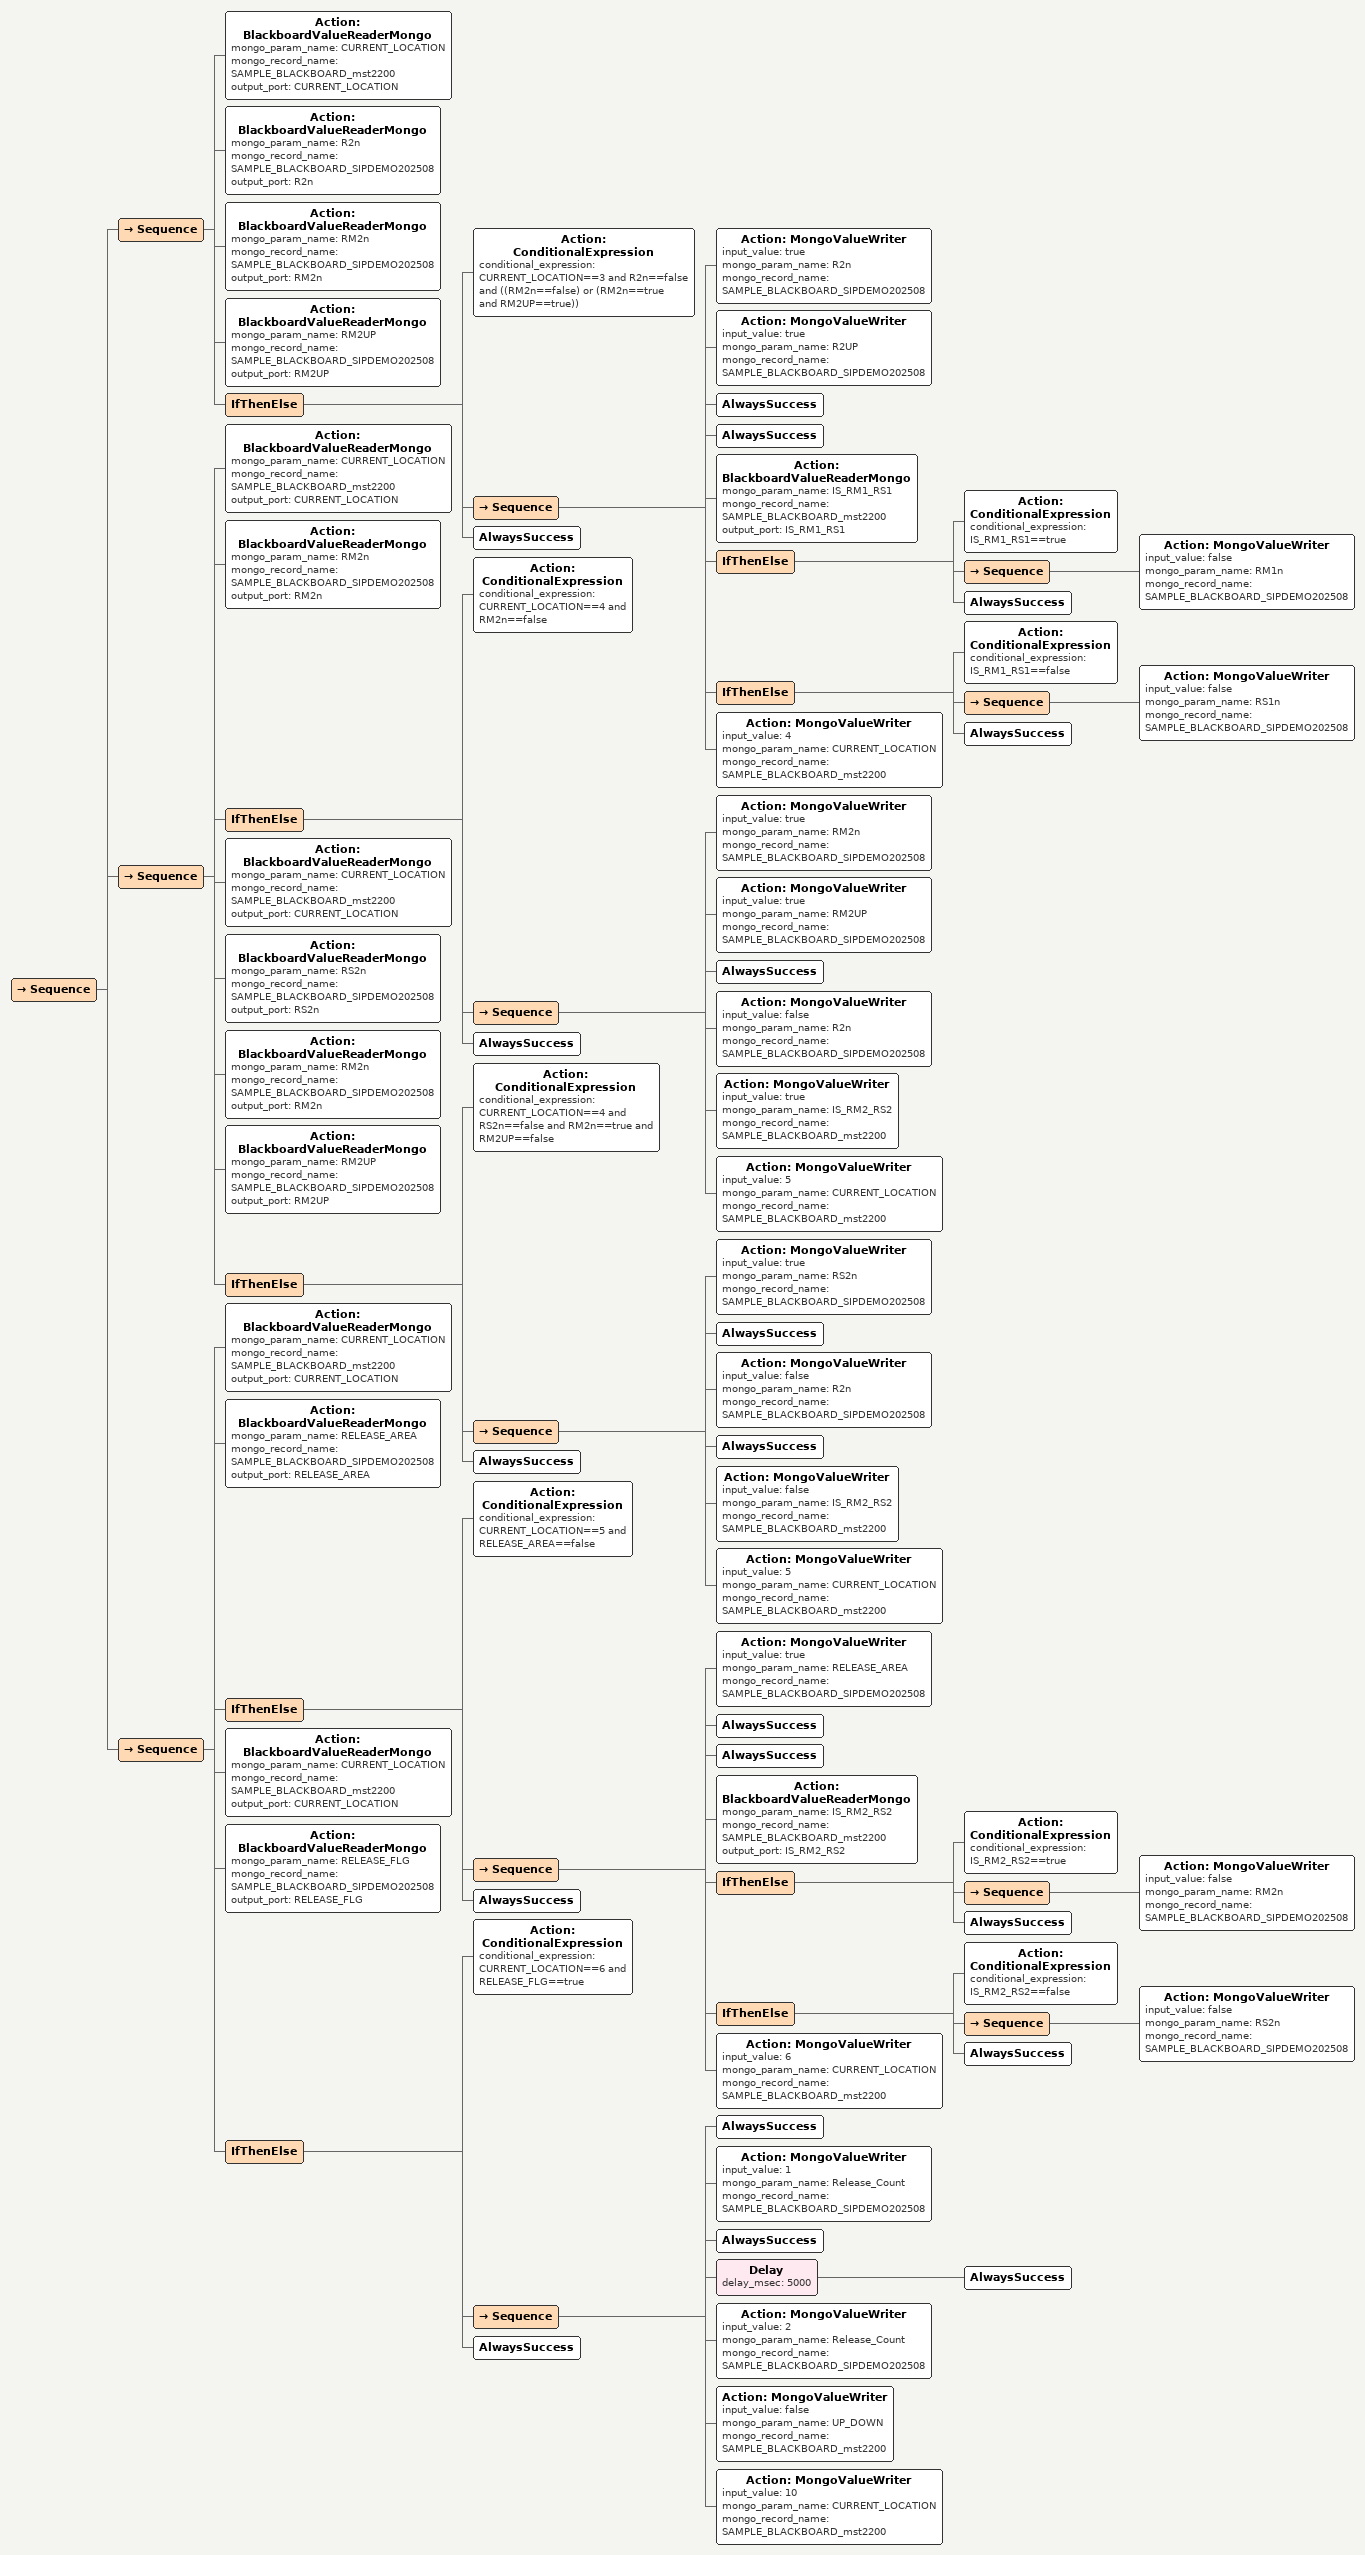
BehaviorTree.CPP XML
<Sequence>
    <Sequence>
        <Action ID="BlackboardValueReaderMongo" mongo_param_name="CURRENT_LOCATION" mongo_record_name="SAMPLE_BLACKBOARD_mst2200" output_port="CURRENT_LOCATION"/>
        <Action ID="BlackboardValueReaderMongo" mongo_param_name="R2n" mongo_record_name="SAMPLE_BLACKBOARD_SIPDEMO202508" output_port="R2n"/>
        <Action ID="BlackboardValueReaderMongo" mongo_param_name="RM2n" mongo_record_name="SAMPLE_BLACKBOARD_SIPDEMO202508" output_port="RM2n"/>
        <Action ID="BlackboardValueReaderMongo" mongo_param_name="RM2UP" mongo_record_name="SAMPLE_BLACKBOARD_SIPDEMO202508" output_port="RM2UP"/>
        <IfThenElse>
            <Action ID="ConditionalExpression" conditional_expression="CURRENT_LOCATION==3 and R2n==false and ((RM2n==false) or (RM2n==true and RM2UP==true))"/>
            <Sequence>
                <Action ID="MongoValueWriter" input_value="true" mongo_param_name="R2n" mongo_record_name="SAMPLE_BLACKBOARD_SIPDEMO202508"/>
                <Action ID="MongoValueWriter" input_value="true" mongo_param_name="R2UP" mongo_record_name="SAMPLE_BLACKBOARD_SIPDEMO202508"/>
        <AlwaysSuccess/>
        <AlwaysSuccess/>
                <Action ID="BlackboardValueReaderMongo" mongo_param_name="IS_RM1_RS1" mongo_record_name="SAMPLE_BLACKBOARD_mst2200" output_port="IS_RM1_RS1"/>
                <IfThenElse>
                    <Action ID="ConditionalExpression" conditional_expression="IS_RM1_RS1==true"/>
                    <Sequence>
                        <Action ID="MongoValueWriter" input_value="false" mongo_param_name="RM1n" mongo_record_name="SAMPLE_BLACKBOARD_SIPDEMO202508"/>
                    </Sequence>
                    <AlwaysSuccess/>
                </IfThenElse>
                <IfThenElse>
                    <Action ID="ConditionalExpression" conditional_expression="IS_RM1_RS1==false"/>
                    <Sequence>
                        <Action ID="MongoValueWriter" input_value="false" mongo_param_name="RS1n" mongo_record_name="SAMPLE_BLACKBOARD_SIPDEMO202508"/>
                    </Sequence>
                    <AlwaysSuccess/>
                </IfThenElse>
                <Action ID="MongoValueWriter" input_value="4" mongo_param_name="CURRENT_LOCATION" mongo_record_name="SAMPLE_BLACKBOARD_mst2200"/>
            </Sequence>
            <AlwaysSuccess/>
        </IfThenElse>
    </Sequence>
    <Sequence>
        <Action ID="BlackboardValueReaderMongo" mongo_param_name="CURRENT_LOCATION" mongo_record_name="SAMPLE_BLACKBOARD_mst2200" output_port="CURRENT_LOCATION"/>
        <Action ID="BlackboardValueReaderMongo" mongo_param_name="RM2n" mongo_record_name="SAMPLE_BLACKBOARD_SIPDEMO202508" output_port="RM2n"/>
        <IfThenElse>
            <Action ID="ConditionalExpression" conditional_expression="CURRENT_LOCATION==4 and RM2n==false"/>
            <Sequence>
                <Action ID="MongoValueWriter" input_value="true" mongo_param_name="RM2n" mongo_record_name="SAMPLE_BLACKBOARD_SIPDEMO202508"/>
                <Action ID="MongoValueWriter" input_value="true" mongo_param_name="RM2UP" mongo_record_name="SAMPLE_BLACKBOARD_SIPDEMO202508"/>
        <AlwaysSuccess/>
                <Action ID="MongoValueWriter" input_value="false" mongo_param_name="R2n" mongo_record_name="SAMPLE_BLACKBOARD_SIPDEMO202508"/>
                <Action ID="MongoValueWriter" input_value="true" mongo_param_name="IS_RM2_RS2" mongo_record_name="SAMPLE_BLACKBOARD_mst2200"/>
                <Action ID="MongoValueWriter" input_value="5" mongo_param_name="CURRENT_LOCATION" mongo_record_name="SAMPLE_BLACKBOARD_mst2200"/>
            </Sequence>
            <AlwaysSuccess/>
        </IfThenElse>
        <Action ID="BlackboardValueReaderMongo" mongo_param_name="CURRENT_LOCATION" mongo_record_name="SAMPLE_BLACKBOARD_mst2200" output_port="CURRENT_LOCATION"/>
        <Action ID="BlackboardValueReaderMongo" mongo_param_name="RS2n" mongo_record_name="SAMPLE_BLACKBOARD_SIPDEMO202508" output_port="RS2n"/>
        <Action ID="BlackboardValueReaderMongo" mongo_param_name="RM2n" mongo_record_name="SAMPLE_BLACKBOARD_SIPDEMO202508" output_port="RM2n"/>
        <Action ID="BlackboardValueReaderMongo" mongo_param_name="RM2UP" mongo_record_name="SAMPLE_BLACKBOARD_SIPDEMO202508" output_port="RM2UP"/>
        <IfThenElse>
            <Action ID="ConditionalExpression" conditional_expression="CURRENT_LOCATION==4 and RS2n==false and RM2n==true and RM2UP==false"/>
            <Sequence>
                <Action ID="MongoValueWriter" input_value="true" mongo_param_name="RS2n" mongo_record_name="SAMPLE_BLACKBOARD_SIPDEMO202508"/>
        <AlwaysSuccess/>
                <Action ID="MongoValueWriter" input_value="false" mongo_param_name="R2n" mongo_record_name="SAMPLE_BLACKBOARD_SIPDEMO202508"/>
        <AlwaysSuccess/>
                <Action ID="MongoValueWriter" input_value="false" mongo_param_name="IS_RM2_RS2" mongo_record_name="SAMPLE_BLACKBOARD_mst2200"/>
                <Action ID="MongoValueWriter" input_value="5" mongo_param_name="CURRENT_LOCATION" mongo_record_name="SAMPLE_BLACKBOARD_mst2200"/>
            </Sequence>
            <AlwaysSuccess/>
        </IfThenElse>
    </Sequence>
    <Sequence>
        <Action ID="BlackboardValueReaderMongo" mongo_param_name="CURRENT_LOCATION" mongo_record_name="SAMPLE_BLACKBOARD_mst2200" output_port="CURRENT_LOCATION"/>
        <Action ID="BlackboardValueReaderMongo" mongo_param_name="RELEASE_AREA" mongo_record_name="SAMPLE_BLACKBOARD_SIPDEMO202508" output_port="RELEASE_AREA"/>
        <IfThenElse>
            <Action ID="ConditionalExpression" conditional_expression="CURRENT_LOCATION==5 and RELEASE_AREA==false"/>
            <Sequence>
                <Action ID="MongoValueWriter" input_value="true" mongo_param_name="RELEASE_AREA" mongo_record_name="SAMPLE_BLACKBOARD_SIPDEMO202508"/>
        <AlwaysSuccess/>
        <AlwaysSuccess/>
                <Action ID="BlackboardValueReaderMongo" mongo_param_name="IS_RM2_RS2" mongo_record_name="SAMPLE_BLACKBOARD_mst2200" output_port="IS_RM2_RS2"/>
                <IfThenElse>
                    <Action ID="ConditionalExpression" conditional_expression="IS_RM2_RS2==true"/>
                    <Sequence>
                        <Action ID="MongoValueWriter" input_value="false" mongo_param_name="RM2n" mongo_record_name="SAMPLE_BLACKBOARD_SIPDEMO202508"/>
                    </Sequence>
                    <AlwaysSuccess/>
                </IfThenElse>
                <IfThenElse>
                    <Action ID="ConditionalExpression" conditional_expression="IS_RM2_RS2==false"/>
                    <Sequence>
                        <Action ID="MongoValueWriter" input_value="false" mongo_param_name="RS2n" mongo_record_name="SAMPLE_BLACKBOARD_SIPDEMO202508"/>
                    </Sequence>
                    <AlwaysSuccess/>
                </IfThenElse>
                <Action ID="MongoValueWriter" input_value="6" mongo_param_name="CURRENT_LOCATION" mongo_record_name="SAMPLE_BLACKBOARD_mst2200"/>
            </Sequence>
            <AlwaysSuccess/>
        </IfThenElse>
        <Action ID="BlackboardValueReaderMongo" mongo_param_name="CURRENT_LOCATION" mongo_record_name="SAMPLE_BLACKBOARD_mst2200" output_port="CURRENT_LOCATION"/>
        <Action ID="BlackboardValueReaderMongo" mongo_param_name="RELEASE_FLG" mongo_record_name="SAMPLE_BLACKBOARD_SIPDEMO202508" output_port="RELEASE_FLG"/>
        <IfThenElse>
            <Action ID="ConditionalExpression" conditional_expression="CURRENT_LOCATION==6 and RELEASE_FLG==true"/>
            <Sequence>
        <AlwaysSuccess/>
                <Action ID="MongoValueWriter" input_value="1" mongo_param_name="Release_Count" mongo_record_name="SAMPLE_BLACKBOARD_SIPDEMO202508"/>
        <AlwaysSuccess/>
                <Delay delay_msec="5000">
        <AlwaysSuccess/>
                </Delay>
                <Action ID="MongoValueWriter" input_value="2" mongo_param_name="Release_Count" mongo_record_name="SAMPLE_BLACKBOARD_SIPDEMO202508"/>
                <Action ID="MongoValueWriter" input_value="false" mongo_param_name="UP_DOWN" mongo_record_name="SAMPLE_BLACKBOARD_mst2200"/>
                <Action ID="MongoValueWriter" input_value="10" mongo_param_name="CURRENT_LOCATION" mongo_record_name="SAMPLE_BLACKBOARD_mst2200"/>
            </Sequence>
            <AlwaysSuccess/>
        </IfThenElse>
    </Sequence>
</Sequence>
